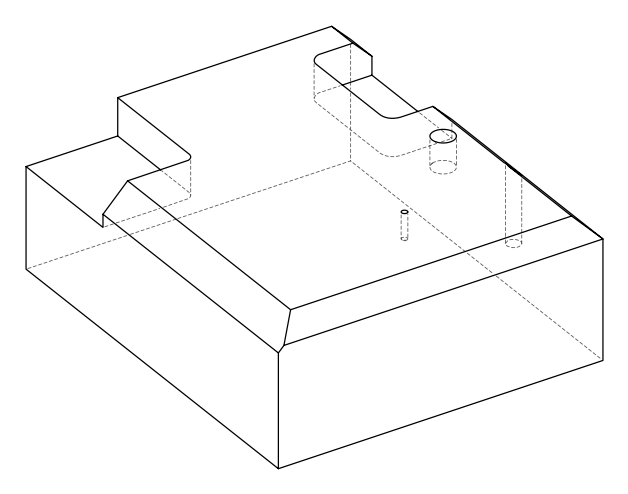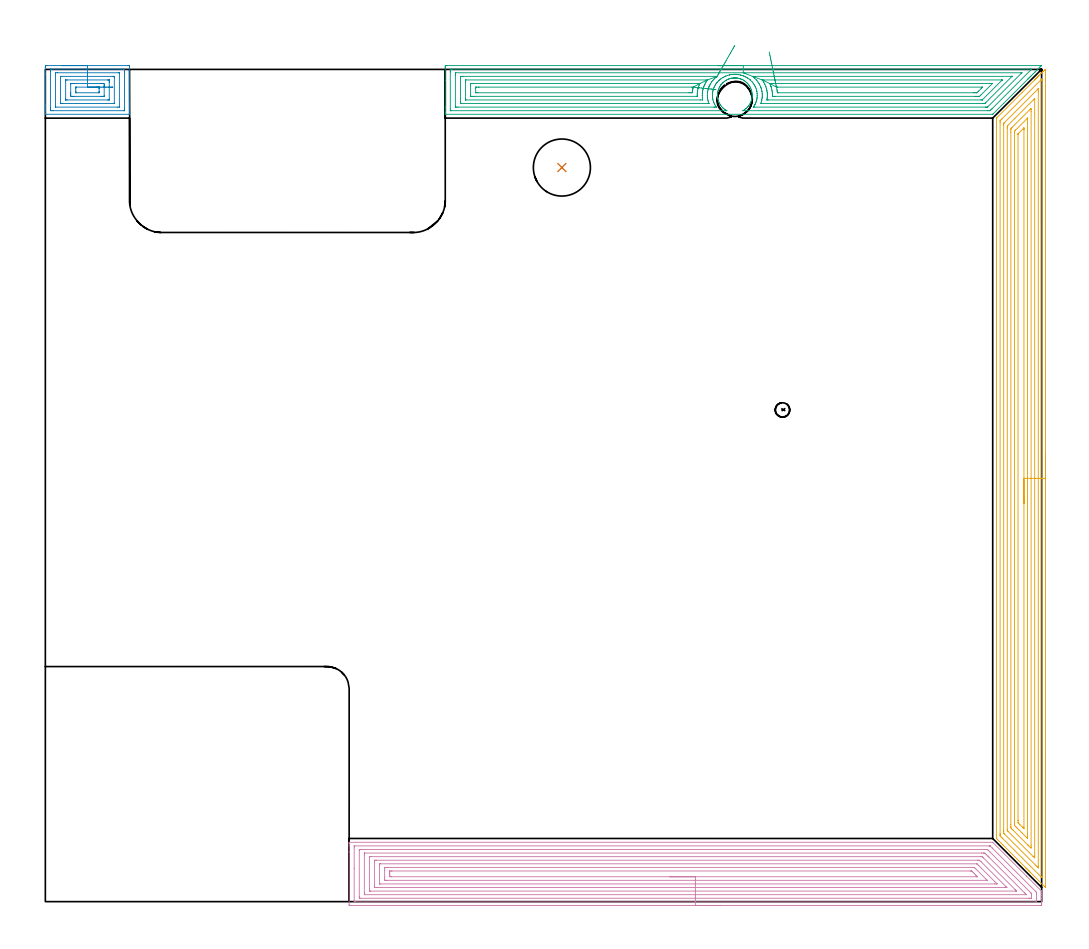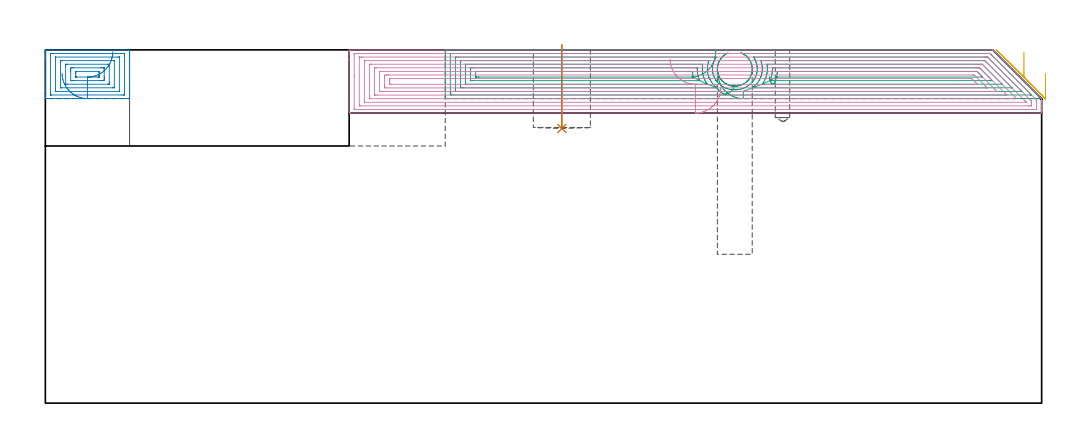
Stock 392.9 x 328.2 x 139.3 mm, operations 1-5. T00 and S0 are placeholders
(PLAN: 10 operations, 5 tool changes, 101.9 min)
(1 INDEXABLE_INSERT_DRILL_BLIND_HOLE_FROM_SOLID | STEP1POCKET | NXT0302_016 | 0.13 min | 12207 mm3)
(2 AREA_MILL | FG_CHAMFER_SURFACE | UGT0205_001 | 2.21 min | 7557 mm3)
(3 AREA_MILL_1 | FG_CHAMFER_SURFACE_1 | UGT0205_001 | 12.96 min | 44702 mm3)
(4 AREA_MILL_2 | FG_CHAMFER_SURFACE_2 | UGT0205_001 | 19.56 min | 87164 mm3)
(5 AREA_MILL_3 | FG_CHAMFER_SURFACE_3 | UGT0205_001 | 17.39 min | 55443 mm3)
(6 MILL_CORNER_NOTCH_RECTANGULAR | CORNER_NOTCH_RECTANGULAR | NXT0201_012 | Follow Part, ap 4, ae 75% | 23.71 min | 417728 mm3)
(7 MILL_SLOT | SLOT_PARTIAL_RECTANGULAR | NXT0201_012 | Follow Part, ap 4, ae 75% | 24.97 min | 297931 mm3)
(8 MILL_BLIND_HOLE_FROM_SOLID_MATERIAL | STEP1POCKET_1 | NXT0201_011 | Spiral | 0.79 min | 10769 mm3)
(9 SPOT_DRILL | STEP1POCKET_2 | NXT0321_9005460120000 | 0.03 min | 22 mm3)
(10 DRILL_BLIND_HOLE_INTO_CENTER | STEP1POCKET_2 | UGT0301_180 | 0.12 min | 675 mm3)
(TOOL NXT0302_016 | Index. Insert Drill 22.5mm [880-D2250L25-03] | D22.5 PA176 FL68 Z2)
(TOOL UGT0205_001 | Chamfer Mill 20 x 3 x 45 deg. | D20 FL50 Z2)
(TOOL NXT0201_012 | ENDMILL 16mm [2P460-1600-NA 1630] | D16 FL38 Z6)
(TOOL NXT0201_011 | ENDMILL 12mm [2P460-1200-NA 1630] | D12 FL38 Z6)
(TOOL NXT0321_9005460120000 | NC Spot Drill, 142deg, 12mm, Carbide, Uncoated | D12 PA142 FL30 Z2)
(TOOL UGT0301_180 | Twist Drill 5.7 mm | D5.7 PA118 FL55 Z2)
(OP 1 INDEXABLE_INSERT_DRILL_BLIND_HOLE_FROM_SOLID)
G17 G21 G94 G90
T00 M6
G54
G17 G0 G90 X203.7 Y289.5 S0 M3
G43 Z149.3 H1
G94 G81 G98 Z108.3 F250. R141.3
G80
M5
M2
(OP 2 AREA_MILL)
G17 G21 G94 G90
T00 M6
G54
G17 G0 G90 X6.6 Y329.7 S1061 M3
G43 Z149.3 H0
Z130.1
G94 G1 X6.638 Z129.228 F250.
X6.752 Z128.363
X6.941 Z127.512
X7.203 Z126.68
X7.537 Z125.874
X7.94 Z125.1
X8.408 Z124.364
X8.94 Z123.672
X9.529 Z123.029
X10.172 Z122.439
X10.864 Z121.908
X11.6 Z121.44
X12.374 Z121.037
X13.18 Z120.703
X14.012 Z120.441
X14.864 Z120.252
X15.728 Z120.138
X16.6 Z120.1
X32.625 Y329.699 Z120.101
X33.017 Y329.696 Z120.102
X33.19 Y329.692 Z120.105
X33.195 Y329.31 Z120.487
X33.2 Y328.743 Z121.054
Y314.965 Z134.829
Y314.399 Z135.395
Y313.778 Z136.02
Y313.522 Z136.275
Y312.901 Z136.896
Y312.645 Z137.151
Y312.133 Z137.666
Y310.728 Z139.071
X33.198 Y310.612 Z139.181
X33.19 Y310.503 Z139.289
X33.07 Y310.5 Z139.3
X0.13
X0.01 Y310.503 Z139.289
X0.002 Y310.612 Z139.181
X0. Y310.728 Z139.071
Y312.133 Z137.666
Y312.645 Z137.151
Y312.901 Z136.896
Y313.522 Z136.275
Y313.778 Z136.02
Y314.399 Z135.395
Y326.368 Z123.429
Y328.999 Z120.798
X0.004 Y329.31 Z120.487
X0.01 Y329.692 Z120.105
X0.183 Y329.696 Z120.102
X0.575 Y329.7 Z120.1
X16.6
Y328.286 Z121.514
X30.103
X30.844 Y328.284 Z121.516
X30.996 Y328.283 Z121.517
X31.168 Y328.279 Z121.521
X31.19 Y328.223 Z121.577
X31.196 Y328.086 Z121.714
X31.199 Y327.555 Z122.245
X31.2 Y327.205 Z122.595
X31.199 Y312.645 Z137.155
X31.198 Y312.297 Z137.503
X31.19 Y311.945 Z137.855
X31.183 Y311.92 Z137.88
X31.168 Y311.919 Z137.881
X31.122 Y311.916 Z137.884
X31.03 Y311.915 Z137.885
X30.844 Y311.914 Z137.886
X3.097
X2.356 Y311.916 Z137.884
X2.204 Y311.917 Z137.883
X2.032 Y311.921 Z137.879
X2.01 Y311.977 Z137.823
X2.004 Y312.114 Z137.686
X2.001 Y312.645 Z137.155
X2. Y312.995 Z136.805
X2.001 Y327.555 Z122.245
X2.002 Y327.904 Z121.897
X2.01 Y328.255 Z121.545
X2.017 Y328.28 Z121.52
X2.032 Y328.282 Z121.518
X2.078 Y328.284 Z121.516
X2.17 Y328.285 Z121.515
X2.356 Y328.286 Z121.514
X16.6
Y326.872 Z122.928
X29.064 Y326.871 Z122.929
X29.129 Y326.87 Z122.93
X29.18 Y326.867 Z122.933
X29.189 Y326.866 Z122.934
X29.193 Y326.85 Z122.95
X29.196 Y326.812 Z122.988
X29.199 Y326.678 Z123.122
X29.2 Y326.544 Z123.256
X29.199 Y313.389 Z136.411
X29.194 Y313.344 Z136.456
X29.19 Y313.334 Z136.466
X29.185 Y313.332 Z136.468
X29.162 Y313.33 Z136.47
X29.064 Y313.329 Z136.471
X28.37
X4.136
X4.071 Y313.33 Z136.47
X4.02 Y313.333 Z136.467
X4.011 Y313.335 Z136.465
X4.007 Y313.35 Z136.45
X4.004 Y313.388 Z136.412
X4.001 Y313.522 Z136.278
X4. Y313.656 Z136.144
X4.001 Y326.811 Z122.989
X4.006 Y326.856 Z122.944
X4.01 Y326.866 Z122.934
X4.015 Y326.868 Z122.932
X4.038 Y326.87 Z122.93
X4.136 Y326.871 Z122.929
X4.83 Y326.872 Z122.928
X16.6
Y325.457 Z124.343
X26.393
X26.743 Y325.456 Z124.344
X27.094 Y325.452 Z124.348
X27.17 Y325.451 Z124.349
X27.19 Y325.444 Z124.356
X27.193 Y325.408 Z124.392
X27.196 Y325.328 Z124.472
X27.2 Y325.006 Z124.794
Y324.924 Z124.876
X27.199 Y314.879 Z134.921
X27.197 Y314.779 Z135.021
X27.193 Y314.755 Z135.045
X27.19 Y314.75 Z135.05
X27.179 Y314.747 Z135.053
X27.115 Y314.745 Z135.055
X26.934 Y314.743 Z135.057
X6.807
X6.457 Y314.744 Z135.056
X6.106 Y314.748 Z135.052
X6.03 Y314.75 Z135.05
X6.01 Y314.756 Z135.044
X6.007 Y314.792 Z135.008
X6.004 Y314.872 Z134.928
X6. Y315.194 Z134.606
X6.001 Y325.322 Z124.478
X6.003 Y325.421 Z124.379
X6.006 Y325.445 Z124.355
X6.01 Y325.45 Z124.35
X6.021 Y325.453 Z124.347
X6.085 Y325.456 Z124.344
X6.266 Y325.457 Z124.343
X16.6
Y324.043 Z125.757
X24.612
X25.056 Y324.041 Z125.759
X25.165 Y324.038 Z125.762
X25.185 Y324.037 Z125.763
X25.19 Y324.023 Z125.777
X25.195 Y323.984 Z125.816
X25.198 Y323.899 Z125.901
X25.2 Y323.468 Z126.332
Y323.17 Z126.63
X25.199 Y316.452 Z133.348
X25.194 Y316.259 Z133.541
X25.19 Y316.189 Z133.611
X25.185 Y316.163 Z133.637
X25.165 Y316.162 Z133.638
X25.056 Y316.16 Z133.64
X24.612 Y316.157 Z133.643
X8.587
X8.144 Y316.16 Z133.64
X8.035 Y316.162 Z133.638
X8.015 Y316.164 Z133.636
X8.01 Y316.177 Z133.623
X8.005 Y316.216 Z133.584
X8.002 Y316.301 Z133.499
X8. Y316.732 Z133.068
X8.001 Y323.748 Z126.052
X8.006 Y323.942 Z125.858
X8.01 Y324.011 Z125.789
X8.015 Y324.037 Z125.763
X8.035 Y324.038 Z125.762
X8.144 Y324.04 Z125.76
X8.587 Y324.043 Z125.757
X16.6
Y322.629 Z127.171
X21.6
X21.942
X22.492 Y322.628 Z127.172
X22.832 Y322.626 Z127.174
X23.164 Y322.622 Z127.178
X23.19 Y322.293 Z127.507
X23.197 Y321.933 Z127.867
X23.199 Y321.416 Z128.384
X23.2 Y321.053 Z128.747
X23.199 Y317.726 Z132.074
X23.196 Y317.636 Z132.164
X23.191 Y317.591 Z132.209
X23.187 Y317.578 Z132.222
X23.168 Y317.576 Z132.224
X22.832 Y317.573 Z132.227
X22.283 Y317.571 Z132.229
X21.942
X11.258
X10.708 Y317.572 Z132.228
X10.368 Y317.575 Z132.225
X10.036 Y317.578 Z132.222
X10.01 Y317.907 Z131.893
X10.003 Y318.267 Z131.533
X10.001 Y318.784 Z131.016
X10. Y319.147 Z130.653
X10.001 Y322.474 Z127.326
X10.004 Y322.565 Z127.235
X10.009 Y322.609 Z127.191
X10.013 Y322.622 Z127.178
X10.032 Y322.624 Z127.176
X10.368 Y322.627 Z127.173
X10.917 Y322.629 Z127.171
X11.258
X16.6
Y321.215 Z128.585
X20.365
X21.051 Y321.214 Z128.586
X21.149 Y321.213 Z128.587
X21.177 Y321.211 Z128.589
X21.185 Y321.209 Z128.591
X21.19 Y321.172 Z128.628
X21.196 Y320.978 Z128.822
X21.199 Y320.685 Z129.115
X21.2 Y320.539 Z129.261
Y319.515 Z130.285
X21.199 Y319.369 Z130.431
X21.193 Y319.076 Z130.724
X21.19 Y318.997 Z130.803
X21.177 Y318.992 Z130.808
X21.137 Y318.989 Z130.811
X21.051 Y318.986 Z130.814
X12.149
X12.051 Y318.987 Z130.813
X12.023 Y318.989 Z130.811
X12.015 Y318.991 Z130.809
X12.01 Y319.028 Z130.772
X12.004 Y319.222 Z130.578
X12. Y319.515 Z130.285
Y319.662 Z130.138
Y320.685 Z129.115
X12.001 Y320.831 Z128.969
X12.007 Y321.124 Z128.676
X12.01 Y321.204 Z128.596
X12.023 Y321.208 Z128.592
X12.063 Y321.212 Z128.588
X12.149 Y321.214 Z128.586
X16.6 Y321.215 Z128.585
X17.472 Z128.623
X18.336 Z128.737
X19.188 Z128.926
X20.02 Z129.188
X20.826 Z129.522
X21.6 Z129.925
X22.336 Z130.394
X23.028 Z130.925
X23.671 Z131.514
X24.26 Z132.157
X24.792 Z132.849
X25.26 Z133.585
X25.663 Z134.359
X25.997 Z135.165
X26.259 Z135.997
X26.448 Z136.849
X26.562 Z137.714
X26.6 Z138.585
G0 Z149.3
M5
M2
(OP 3 AREA_MILL_1)
G17 G21 G94 G90
T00 M6
G54
G17 G0 G90 X265.25 Y329.7 S1061 M3
G43 Z149.3 H0
Z130.1
G94 G1 X265.288 Z129.228 F250.
X265.402 Z128.363
X265.591 Z127.512
X265.853 Z126.68
X266.187 Z125.874
X266.59 Z125.1
X267.058 Z124.364
X267.59 Z123.672
X268.179 Z123.029
X268.822 Z122.44
X269.514 Z121.908
X270.25 Z121.44
X271.024 Z121.037
X271.83 Z120.703
X272.662 Z120.441
X273.514 Z120.252
X274.378 Z120.138
X275.25 Z120.1
X392.786 Y329.699 Z120.099
X392.788 Y329.696 Z120.102
X392.786 Y329.687 Z120.111
X392.191 Y329.091 Z120.709
X391.973 Y328.871 Z120.925
X391.355 Y328.254 Z121.545
X391.299 Y328.198 Z121.601
X391.096 Y327.994 Z121.802
X390.521 Y327.421 Z122.379
X390.406 Y327.305 Z122.493
X390.219 Y327.117 Z122.679
X389.688 Y326.587 Z123.212
X389.342 Y326.24 Z123.556
X388.854 Y325.754 Z124.046
X388.621 Y325.52 Z124.278
X388.465 Y325.363 Z124.432
X388.312 Y325.211 Z124.586
X388.174 Y325.073 Z124.725
X388.026 Y324.924 Z124.871
X387.881 Y324.78 Z125.017
X387.728 Y324.627 Z125.171
X387.588 Y324.486 Z125.31
X387.45 Y324.349 Z125.448
X387.282 Y324.18 Z125.617
X384.604 Y321.503 Z128.296
X377.938 Y314.837 Z134.961
X373.705 Y310.605 Z139.192
X373.595 Y310.503 Z139.289
X373.445 Y310.5 Z139.3
X157.862
X157.71 Y310.502 Z139.288
X157.702 Y310.64 Z139.152
X157.7 Y310.784 Z139.015
Y311.13 Z138.669
Y311.768 Z138.027
Y312.964 Z136.833
Y313.522 Z136.272
Y323.768 Z126.029
Y329.031 Z120.767
X157.703 Y329.31 Z120.488
X157.71 Y329.692 Z120.105
X157.915 Y329.697 Z120.102
X158.309 Y329.7 Z120.1
X275.25
Y328.286 Z121.514
X388.45 Y328.285 Z121.515
X388.621 Y328.284 Z121.516
X388.777 Y328.279 Z121.521
X388.908 Y328.269 Z121.531
X388.85 Y328.207 Z121.593
X388.716 Y328.067 Z121.733
X388.621 Y327.97 Z121.83
X373.295 Y312.645 Z137.155
X372.923 Y312.281 Z137.519
X372.552 Y311.921 Z137.879
X372.399 Y311.918 Z137.882
X371.66 Y311.915 Z137.885
X371.51 Y311.914 Z137.886
X275.651 Y311.915
X275.25 Y311.918 Z137.882
X275.045 Y311.921 Z137.879
X275.25 Y312.034 Z137.766
X275.779 Y312.362 Z137.438
X276.142 Y312.627 Z137.173
X276.494 Y312.931 Z136.869
X276.83 Y313.253 Z136.547
X277.034 Y313.471 Z136.329
X277.302 Y313.802 Z135.998
X277.554 Y314.144 Z135.656
X277.747 Y314.443 Z135.357
X277.926 Y314.748 Z135.052
X278.067 Y315.035 Z134.765
X278.259 Y315.477 Z134.323
X278.419 Y315.926 Z133.874
X278.543 Y316.37 Z133.43
X278.638 Y316.818 Z132.982
X278.702 Y317.262 Z132.538
X278.735 Y317.709 Z132.091
X278.739 Y318.155 Z131.645
X278.714 Y318.6 Z131.2
X278.661 Y319.047 Z130.753
X278.577 Y319.491 Z130.309
X278.46 Y319.939 Z129.861
X278.32 Y320.382 Z129.418
X278.132 Y320.822 Z128.978
X277.914 Y321.274 Z128.526
X277.635 Y321.726 Z128.074
X277.414 Y322.04 Z127.76
X277.327 Y322.164 Z127.635
X277.302 Y322.195 Z127.604
X277.223 Y322.293 Z127.504
X277.034 Y322.528 Z127.27
X276.842 Y322.731 Z127.068
X276.78 Y322.797 Z127.002
X276.513 Y323.056 Z126.744
X276.341 Y323.202 Z126.598
X276.143 Y323.371 Z126.428
X275.724 Y323.67 Z126.128
X275.295 Y323.946 Z125.852
X275.25 Y323.972 Z125.826
X274.808 Y324.19 Z125.608
X274.689 Y324.241 Z125.556
X274.357 Y324.383 Z125.413
X274.215 Y324.432 Z125.364
X273.914 Y324.535 Z125.259
X273.466 Y324.658 Z125.138
X273.021 Y324.747 Z125.05
X272.956 Y324.757 Z125.041
X272.574 Y324.809 Z124.983
X272.425 Y324.825 Z124.968
X272.275 Y324.836 Z124.959
X272.196 Z124.958
X272.047 Y324.839
X271.99 Z124.955
X271.829 Z124.954
X271.682 Y324.842 Z124.957
X271.678 Y324.841
X271.587 Y324.836 Z124.955
X271.546 Z124.958
X271.542 Y324.835
X271.167 Y324.801 Z124.993
X270.79 Y324.747 Z125.044
X270.787 Y324.746
X270.566 Y324.706 Z125.093
X270.56 Y324.705 Z125.094
X270.342 Y324.658 Z125.135
X270.135 Y324.604 Z125.192
X269.898 Y324.54 Z125.254
X269.593 Y324.435 Z125.362
X269.449 Y324.384 Z125.412
X269.006 Y324.199 Z125.601
X268.555 Y323.968 Z125.829
X268.512 Y323.946 Z125.851
X268.114 Y323.699 Z126.098
X267.69 Y323.39 Z126.407
X267.283 Y323.055 Z126.743
X267.222 Y322.999 Z126.799
X266.833 Y322.592 Z127.207
X266.468 Y322.165 Z127.635
X266.421 Y322.102 Z127.698
X266.33 Y321.982 Z127.818
X266.102 Y321.632 Z128.168
X265.892 Y321.274 Z128.526
X265.673 Y320.832 Z128.968
X265.482 Y320.382 Z129.418
X265.438 Y320.266 Z129.534
X265.321 Y319.88 Z129.92
X265.222 Y319.491 Z130.309
X265.139 Y319.047 Z130.753
X265.086 Y318.6 Z131.2
X265.061 Y318.155 Z131.645
X265.065 Y317.709 Z132.091
X265.098 Y317.262 Z132.538
X265.162 Y316.818 Z132.982
X265.257 Y316.37 Z133.43
X265.377 Y315.926 Z133.874
X265.438 Y315.735 Z134.065
X265.737 Y315.035 Z134.765
X265.975 Y314.584 Z135.216
X266.243 Y314.144 Z135.656
X266.33 Y314.017 Z135.783
X266.639 Y313.628 Z136.172
X266.967 Y313.253 Z136.547
X267.092 Y313.125 Z136.675
X267.222 Y313.001 Z136.799
X267.611 Y312.672 Z137.128
X268.015 Y312.362 Z137.438
X268.114 Y312.295 Z137.505
X268.555 Y312.034 Z137.766
X268.762 Y311.918 Z137.882
X268.752 Y311.917 Z137.883
X268.354 Y311.914 Z137.886
X268.258
X160.094 Y311.915 Z137.885
X159.943 Y311.916 Z137.884
X159.745 Y311.921 Z137.879
X159.709 Y311.926 Z137.874
X159.705 Y311.953 Z137.847
X159.702 Y311.982 Z137.818
X159.7 Y312.155 Z137.645
Y327.065 Z122.735
X159.703 Y327.555 Z122.245
X159.709 Y327.934 Z121.866
X159.732 Y328.279 Z121.521
X160.094 Y328.284 Z121.516
X160.244 Y328.285 Z121.515
X275.25 Y328.286 Z121.514
Y326.872 Z122.928
X384.853 Y326.871 Z122.929
X384.919
X385.05 Y326.867 Z122.933
X385.053 Y326.865 Z122.935
X385.054 Y326.859 Z122.941
X385.05 Y326.85 Z122.95
X371.66 Y313.459 Z136.341
X371.563 Y313.37 Z136.43
X371.524 Y313.335 Z136.465
X371.485 Y313.334 Z136.466
X371.312 Y313.331 Z136.469
X370.964 Y313.329 Z136.471
X370.767 Y313.328 Z136.472
X279.517 Y313.329 Z136.471
X279.385 Y313.33 Z136.47
X279.281 Y313.333 Z136.467
X279.226 Y313.335 Z136.465
X279.487 Y313.745 Z136.055
X279.713 Y314.109 Z135.691
X279.816 Y314.298 Z135.502
X279.864 Y314.399 Z135.401
X280.092 Y314.904 Z134.896
X280.239 Y315.276 Z134.524
X280.334 Y315.543 Z134.257
X280.513 Y316.153 Z133.647
X280.533 Y316.225 Z133.575
X280.606 Y316.564 Z133.236
X280.668 Y316.97 Z132.83
X280.674 Y317.03 Z132.77
X280.729 Y317.787 Z132.013
Y317.907 Z131.893
X280.705 Y318.687 Z131.113
X280.694 Y318.784 Z131.016
X280.606 Y319.428 Z130.372
X280.561 Y319.662 Z130.138
X280.549 Y319.718 Z130.082
X280.31 Y320.539 Z129.261
X280.143 Y320.994 Z128.806
X279.951 Y321.416 Z128.384
X279.875 Y321.574 Z128.226
X279.713 Y321.883 Z127.917
X279.456 Y322.293 Z127.507
X279.196 Y322.667 Z127.133
X278.821 Y323.168 Z126.632
X278.813 Y323.178 Z126.622
X277.946 Y324.047 Z125.753
X277.928 Y324.064 Z125.736
X277.794 Y324.179 Z125.621
X277.035 Y324.73 Z125.07
X276.733 Y324.924 Z124.876
X276.362 Y325.14 Z124.66
X276.143 Y325.249 Z124.551
X275.52 Y325.536 Z124.264
X275.25 Y325.643 Z124.157
X274.796 Y325.801 Z123.999
X274.357 Y325.927 Z123.873
X274.181 Y325.974 Z123.826
X273.465 Y326.12 Z123.68
X273.083 Y326.176 Z123.624
X272.572 Y326.232 Z123.568
X272.118 Y326.247 Z123.553
X271.679 Y326.249 Z123.551
X271.243 Y326.23 Z123.57
X270.787 Y326.185 Z123.615
X270.444 Y326.138 Z123.662
X269.894 Y326.034 Z123.766
X269.699 Y325.993 Z123.807
X269.001 Y325.807 Z123.993
X268.997 Y325.805 Z123.995
X268.985 Y325.801 Z123.999
X268.351 Y325.563 Z124.237
X268.25 Y325.523 Z124.277
X268.109 Y325.461 Z124.339
X267.739 Y325.288 Z124.512
X267.216 Y325.018 Z124.782
X267.155 Y324.984 Z124.816
X267.059 Y324.924 Z124.876
X266.62 Y324.632 Z125.168
X266.323 Y324.416 Z125.384
X265.863 Y324.047 Z125.753
X265.633 Y323.848 Z125.952
X265.431 Y323.641 Z126.159
X265.001 Y323.17 Z126.63
X264.79 Y322.922 Z126.878
X264.538 Y322.6 Z127.2
X264.414 Y322.415 Z127.385
X264.338 Y322.293 Z127.507
X264.083 Y321.862 Z127.938
X263.851 Y321.416 Z128.384
X263.784 Y321.28 Z128.52
X263.645 Y320.971 Z128.829
X263.524 Y320.658 Z129.142
X263.485 Y320.539 Z129.261
X263.324 Y319.978 Z129.822
X263.247 Y319.662 Z130.138
X263.17 Y319.251 Z130.549
X263.111 Y318.784 Z131.016
X263.086 Y318.457 Z131.343
X263.073 Y317.907 Z131.893
X263.081 Y317.585 Z132.215
X263.131 Y317.03 Z132.77
X263.196 Y316.594 Z133.206
X263.29 Y316.153 Z133.647
X263.491 Y315.427 Z134.373
X263.55 Y315.276 Z134.524
X263.645 Y315.044 Z134.756
X263.849 Y314.592 Z135.208
X263.949 Y314.399 Z135.401
X264.309 Y313.747 Z136.053
X264.538 Y313.386 Z136.414
X264.561 Y313.335 Z136.465
X264.538 Y313.334 Z136.466
X263.841 Y313.329 Z136.471
X263.645
X162.772
X162.072 Y313.333 Z136.467
X161.879 Y313.336 Z136.464
X161.71 Y313.352 Z136.448
X161.705 Y313.522 Z136.278
X161.701 Y313.697 Z136.103
X161.7 Y325.977 Z123.823
X161.704 Y326.678 Z123.122
X161.707 Y326.847 Z122.953
X161.715 Y326.865 Z122.935
X161.733 Y326.867 Z122.933
X161.781 Y326.87 Z122.93
X161.879 Y326.871 Z122.929
X275.25 Y326.872 Z122.928
X278.868 Y325.45 Z124.35
X278.99 Y325.453 Z124.347
X279.172 Y325.456 Z124.344
X279.713 Y325.457 Z124.343
X280.063
X380.937
X381.083 Y325.456 Z124.344
X381.171 Y325.452 Z124.348
X381.188 Y325.45 Z124.35
X381.187 Y325.447 Z124.353
X381.167 Y325.42 Z124.38
X381.133 Y325.383 Z124.417
X370.898 Y315.147 Z134.653
X370.767 Y315.017 Z134.783
X370.553 Y314.811 Z134.989
X370.495 Y314.755 Z135.045
X370.41 Y314.749 Z135.051
X369.874 Y314.745 Z135.055
X369.524 Y314.743 Z135.057
X282.391
X282.211 Y314.745 Z135.055
X282.146 Y314.747 Z135.053
X282.138 Y314.748 Z135.052
X282.148 Y314.799 Z135.001
X282.326 Y315.34 Z134.46
X282.391 Y315.566 Z134.234
X282.511 Y316.036 Z133.764
X282.534 Y316.153 Z133.647
X282.643 Y316.783 Z133.017
X282.672 Y317.03 Z132.77
X282.715 Y317.59 Z132.21
X282.727 Y317.907 Z131.893
X282.713 Y318.469 Z131.331
X282.696 Y318.784 Z131.016
X282.609 Y319.448 Z130.352
X282.57 Y319.662 Z130.138
X282.391 Y320.422 Z129.378
X282.359 Y320.539 Z129.261
X282.346 Y320.583 Z129.217
X282.262 Y320.844 Z128.956
X282.177 Y321.076 Z128.724
X282.046 Y321.416 Z128.384
X281.778 Y322.019 Z127.781
X281.63 Y322.293 Z127.507
X281.499 Y322.53 Z127.27
X281.247 Y322.922 Z126.878
X281.075 Y323.17 Z126.63
X280.606 Y323.793 Z126.007
X280.382 Y324.047 Z125.753
X279.713 Y324.724 Z125.076
X279.505 Y324.924 Z124.876
X279.231 Y325.153 Z124.647
X278.868 Y325.45 Z124.35
X282.716 Y324.037 Z125.763
X282.732 Y324.038 Z125.762
X282.842 Y324.04 Z125.76
X283.284 Y324.043 Z125.757
X377.016
X377.232 Y324.039 Z125.761
X377.323 Y324.036 Z125.764
X377.307 Y324.015 Z125.785
X377.28 Y323.983 Z125.817
X377.183 Y323.882 Z125.918
X377.082 Y323.78 Z126.02
X369.565 Y316.265 Z133.535
X369.504 Y316.206 Z133.594
X369.467 Y316.176 Z133.624
X369.449 Y316.164 Z133.636
X369.425 Y316.162 Z133.638
X368.982 Y316.157 Z133.643
X285.07
X284.628 Y316.163 Z133.637
X284.58 Y316.164 Z133.636
X284.573 Y316.187 Z133.613
X284.577 Y316.236 Z133.564
X284.582 Y316.283 Z133.517
X284.625 Y316.59 Z133.21
X284.675 Y317.03 Z132.77
X284.703 Y317.39 Z132.41
X284.727 Y317.907 Z131.893
X284.721 Y318.25 Z131.55
X284.697 Y318.784 Z131.016
X284.653 Y319.194 Z130.606
X284.583 Y319.662 Z130.138
X284.537 Y319.917 Z129.883
X284.46 Y320.261 Z129.539
X284.384 Y320.539 Z129.261
X284.177 Y321.282 Z128.518
X284.128 Y321.416 Z128.384
X284.098 Y321.493 Z128.307
X283.747 Y322.293 Z127.507
X283.62 Y322.559 Z127.241
X283.298 Y323.156 Z126.644
X282.768 Y323.95 Z125.85
X282.725 Y324.017 Z125.783
X282.716 Y324.037 Z125.763
X285.719 Y322.622 Z127.178
X285.792 Y322.624 Z127.176
X285.962 Y322.626 Z127.174
X286.513 Y322.629 Z127.171
X286.855
X372.552
X373.104 Y322.628 Z127.172
X373.235 Y322.626 Z127.174
X373.445 Y322.622 Z127.178
X373.458 Y322.615 Z127.185
X373.454 Y322.607 Z127.193
X373.445 Y322.594 Z127.206
X368.869 Y318.018 Z131.782
X368.757 Y317.907 Z131.893
X368.421 Y317.581 Z132.219
X368.089 Y317.577 Z132.223
X367.537 Y317.572 Z132.228
X367.196 Y317.571 Z132.229
X366.646
X287.748
X287.195 Y317.573 Z132.227
X286.855 Y317.576 Z132.224
X286.751 Y317.578 Z132.222
X286.74 Y317.787 Z132.013
X286.736 Y317.907 Z131.893
X286.732 Y318.028 Z131.772
X286.699 Y318.784 Z131.016
X286.689 Y318.948 Z130.852
X286.592 Y319.662 Z130.138
X286.546 Y319.965 Z129.835
X286.414 Y320.539 Z129.261
X286.323 Y320.893 Z128.907
X286.174 Y321.416 Z128.384
X286.125 Y321.575 Z128.225
X285.962 Y322.019 Z127.781
X285.847 Y322.293 Z127.507
X285.766 Y322.485 Z127.315
X285.719 Y322.622 Z127.178
X288.308 Y321.208 Z128.592
X288.64 Y321.212 Z128.588
X288.846 Y321.214 Z128.586
X369.187
X369.496 Y321.21 Z128.59
X369.59 Y321.208 Z128.592
X369.542 Y321.15 Z128.65
X369.469 Y321.069 Z128.731
X369.403 Y321.001 Z128.799
X369.031 Y320.627 Z129.173
X368.065 Y319.662 Z130.138
X367.631 Y319.235 Z130.565
X367.481 Y319.09 Z130.71
X367.364 Y318.992 Z130.808
X367.196 Y318.989 Z130.811
X366.991 Y318.986 Z130.814
X366.304 Y318.985 Z130.815
X366.099
X288.984 Y318.986 Z130.814
X288.812 Y318.987 Z130.813
X288.728 Y318.99 Z130.81
X288.714 Y318.991 Z130.809
X288.677 Y319.208 Z130.592
X288.64 Y319.432 Z130.368
X288.611 Y319.662 Z130.138
X288.606 Y319.695 Z130.105
X288.527 Y320.15 Z129.65
X288.308 Y321.208 Z128.592
X288.178 Y321.844 Z128.01
X288.038 Y322.527 Z127.486
X287.89 Y323.253 Z127.024
X287.734 Y324.015 Z126.629
X287.572 Y324.808 Z126.304
X287.405 Y325.626 Z126.05
X287.235 Y326.462 Z125.87
X287.061 Y327.31 Z125.765
X286.887 Y328.165 Z125.736
X286.712 Y329.018 Z125.783
X286.539 Y329.864 Z125.905
X286.369 Y330.697 Z126.103
X286.203 Y331.509 Z126.374
X286.043 Y332.296 Z126.716
X285.889 Y333.05 Z127.127
X285.742 Y333.766 Z127.603
X285.605 Y334.439 Z128.141
X285.477 Y335.063 Z128.737
G0 X271.911 Y337.709 Z125.339
G1 X271.614 Y337.187 Z124.706
X271.29 Y336.619 Z124.128
X270.943 Y336.01 Z123.609
X270.575 Y335.364 Z123.153
X270.189 Y334.686 Z122.763
X269.787 Y333.98 Z122.443
X269.373 Y333.254 Z122.196
X268.95 Y332.511 Z122.021
X268.521 Y331.758 Z121.923
X268.089 Y331. Z121.899
X267.658 Y330.243 Z121.953
X267.231 Y329.494 Z122.081
X266.811 Y328.756 Z122.285
X266.402 Y328.037 Z122.561
X266.006 Y327.342 Z122.909
X265.626 Y326.676 Z123.325
X265.266 Y326.044 Z123.807
X264.928 Y325.45 Z124.35
X264.923 Y325.442 Z124.358
X264.914 Y325.432 Z124.368
X264.538 Y325.132 Z124.668
X264.423 Y325.037 Z124.763
X264.293 Y324.924 Z124.876
X263.956 Y324.619 Z125.181
X263.645 Y324.3 Z125.5
X263.523 Y324.167 Z125.633
X263.417 Y324.047 Z125.753
X263.112 Y323.693 Z126.107
X262.752 Y323.244 Z126.556
X262.722 Y323.2 Z126.6
X262.702 Y323.17 Z126.63
X262.385 Y322.654 Z127.146
X262.177 Y322.293 Z127.507
X262.068 Y322.089 Z127.711
X261.86 Y321.68 Z128.12
X261.779 Y321.495 Z128.305
X261.746 Y321.416 Z128.384
X261.669 Y321.229 Z128.571
X261.521 Y320.804 Z128.996
X261.444 Y320.539 Z129.261
X261.341 Y320.171 Z129.629
X261.229 Y319.662 Z130.138
X261.116 Y318.93 Z130.87
X261.101 Y318.784 Z131.016
X261.093 Y318.661 Z131.139
X261.07 Y317.907 Z131.893
Y317.806 Z131.994
X261.126 Y317.03 Z132.77
X261.143 Y316.858 Z132.942
X261.268 Y316.153 Z133.647
X261.354 Y315.773 Z134.027
X261.499 Y315.276 Z134.524
X261.584 Y315.005 Z134.795
X261.637 Y314.856 Z134.944
X261.658 Y314.797 Z135.003
X261.668 Y314.761 Z135.039
X261.669 Y314.75 Z135.05
X261.656 Y314.748 Z135.052
X261.56 Y314.745 Z135.055
X261.317 Y314.743 Z135.057
X163.832
X163.761 Y314.744 Z135.056
X163.729 Y314.747 Z135.053
X163.715 Y314.749 Z135.051
X163.71 Y314.761 Z135.039
X163.706 Y314.856 Z134.944
X163.7 Y315.241 Z134.559
Y315.276 Z134.524
Y324.924 Z124.876
X163.707 Y325.345 Z124.455
X163.71 Y325.444 Z124.356
X163.834 Y325.45 Z124.35
X164.018 Y325.454 Z124.346
X164.557 Y325.457 Z124.343
X164.907
X264.538
X264.89 Y325.456 Z124.344
X264.919 Y325.453 Z124.347
X264.928 Y325.45 Z124.35
X261.052 Y324.01 Z125.79
X261.035 Y323.981 Z125.819
X261.001 Y323.93 Z125.87
X260.967 Y323.882 Z125.918
X260.69 Y323.443 Z126.357
X260.523 Y323.17 Z126.63
X260.361 Y322.889 Z126.911
X260.074 Y322.356 Z127.444
X260.053 Y322.314 Z127.486
X260.044 Y322.293 Z127.507
X259.788 Y321.698 Z128.102
X259.68 Y321.416 Z128.384
X259.551 Y321.053 Z128.747
X259.404 Y320.539 Z129.261
X259.359 Y320.365 Z129.435
X259.21 Y319.662 Z130.138
X259.206 Y319.638 Z130.162
X259.182 Y319.481 Z130.319
X259.105 Y318.86 Z130.94
X259.1 Y318.784 Z131.016
X259.07 Y318.017 Z131.783
X259.073 Y317.907 Z131.893
X259.112 Y317.098 Z132.702
X259.203 Y316.326 Z133.474
X259.182 Y316.162 Z133.638
X259.175 Y316.16 Z133.64
X258.289 Y316.157 Z133.643
X165.898 Y316.158 Z133.642
X165.788 Y316.159 Z133.641
X165.734 Y316.161 Z133.639
X165.714 Y316.163 Z133.637
X165.71 Y316.179 Z133.621
X165.706 Y316.293 Z133.507
X165.701 Y316.784 Z133.016
X165.7 Y323.17 Z126.63
X165.703 Y323.799 Z126.001
X165.71 Y324.011 Z125.789
X165.713 Y324.037 Z125.763
X165.733 Y324.039 Z125.761
X165.787 Y324.041 Z125.759
X165.898 Y324.042 Z125.758
X260.967
X260.972
X261.052 Y324.01 Z125.79
X258.081 Y322.622 Z127.178
X258.046 Y322.531 Z127.269
X257.794 Y321.902 Z127.898
X257.618 Y321.416 Z128.384
X257.564 Y321.251 Z128.549
X257.396 Y320.671 Z129.129
X257.371 Y320.564 Z129.236
X257.366 Y320.539 Z129.261
X257.229 Y319.826 Z129.974
X257.204 Y319.662 Z130.138
X257.126 Y319.05 Z130.75
X257.104 Y318.784 Z131.016
X257.087 Y318.48 Z131.32
X257.073 Y317.907 Z131.893
X257.075 Y317.625 Z132.175
X257.073 Y317.59 Z132.21
X257.07 Y317.578 Z132.222
X257.05 Y317.576 Z132.224
X256.96 Y317.573 Z132.227
X256.845 Y317.572 Z132.228
X169.021 Y317.571 Z132.229
X168.469 Y317.572 Z132.228
X168.128 Y317.574 Z132.226
X167.787 Y317.578 Z132.222
X167.71 Y317.586 Z132.214
X167.706 Y317.655 Z132.145
X167.702 Y317.767 Z132.033
X167.701 Y317.907 Z131.893
X167.7 Y318.328 Z131.472
Y321.836 Z127.964
X167.702 Y322.293 Z127.507
X167.706 Y322.503 Z127.297
X167.71 Y322.607 Z127.193
X167.715 Y322.623 Z127.177
X167.738 Y322.625 Z127.175
X167.788 Y322.627 Z127.173
X168.128 Y322.629 Z127.171
X168.679
X257.396
X257.949 Y322.627 Z127.173
X258.081 Y322.622 Z127.178
X255.497 Y321.206 Z128.594
X255.495 Y321.188 Z128.612
X255.485 Y321.14 Z128.66
X255.393 Y320.753 Z129.047
X255.349 Y320.539 Z129.261
X255.25 Y320.016 Z129.784
X255.195 Y319.662 Z130.138
X255.105 Y319.042 Z130.758
X255.096 Y318.992 Z130.808
X255.062 Y318.991 Z130.809
X254.718 Y318.987 Z130.813
X254.513 Y318.986 Z130.814
X253.826 Y318.985 Z130.815
X170.602
X169.914 Y318.987 Z130.813
X169.706 Y318.988 Z130.812
X169.704 Y318.99 Z130.81
X169.701 Y318.993 Z130.807
X169.7 Y320.748 Z129.052
X169.702 Y320.958 Z128.842
X169.706 Y321.098 Z128.702
X169.71 Y321.204 Z128.596
X169.743 Y321.208 Z128.592
X169.914 Y321.211 Z128.589
X170.119 Y321.214 Z128.586
X170.806 Y321.215 Z128.585
X171.011
X254.923 Y321.214 Z128.586
X255.398 Y321.211 Z128.589
X255.48 Y321.208 Z128.592
X255.497 Y321.206 Z128.594
X256.355 Y321.115 Z128.723
X257.198 Y321.026 Z128.927
X258.021 Y320.939 Z129.204
X258.816 Y320.854 Z129.552
X259.578 Y320.773 Z129.969
X260.302 Y320.697 Z130.451
X260.98 Y320.625 Z130.994
X261.609 Y320.558 Z131.595
X262.184 Y320.497 Z132.248
X262.7 Y320.442 Z132.95
X263.153 Y320.394 Z133.694
X263.539 Y320.353 Z134.475
X263.857 Y320.319 Z135.286
X264.103 Y320.293 Z136.123
X264.276 Y320.275 Z136.978
X264.373 Y320.265 Z137.845
X264.396 Y320.262 Z138.717
X264.343 Y320.268 Z139.588
G0 Z149.3
M5
M2
(OP 4 AREA_MILL_2)
G17 G21 G94 G90
T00 M6
G54
G17 G0 G90 X266.35 Y-1.5 S1061 M3
G43 Z149.3 H0
Z124.4
G94 G1 X266.312 Z123.528 F250.
X266.198 Z122.664
X266.009 Z121.812
X265.747 Z120.98
X265.413 Z120.174
X265.01 Z119.4
X264.542 Z118.664
X264.01 Z117.972
X263.421 Z117.329
X262.778 Z116.74
X262.086 Z116.209
X261.35 Z115.74
X260.576 Z115.337
X259.77 Z115.003
X258.938 Z114.741
X258.086 Z114.552
X257.222 Z114.438
X256.35 Z114.4
X120.43
X120.039 Y-1.496 Z114.402
X119.81 Y-1.492 Z114.406
X119.8 Y-1.26 Z114.638
Y19.619 Z135.515
Y22.013 Z137.908
Y22.738 Z138.637
Y22.99 Z138.889
X119.808 Y23.377 Z139.268
X119.81 Y23.397 Z139.288
X119.983 Y23.4 Z139.3
X373.492
X373.595 Y23.395 Z139.29
X373.639 Y23.361 Z139.26
X386.905 Y10.096 Z125.994
X392.747 Y4.252 Z120.152
X392.89 Y4.1 Z119.994
X392.9 Y3.95 Z119.85
Y3.266 Z119.166
Y2.542 Z118.437
Y1.295 Z117.192
Y-0.113 Z115.783
Y-0.737 Z115.16
X392.897 Y-0.998 Z114.898
X392.891 Y-1.491 Z114.405
X392.771 Y-1.495 Z114.403
X392.27 Y-1.5 Z114.4
X256.35
Y-0.086 Z115.814
X122.19 Y-0.085 Z115.815
X121.81 Y-0.078 Z115.822
X121.806 Y0.044 Z115.944
X121.801 Y0.3 Z116.2
X121.8 Y13.097 Z128.997
X121.801 Y21.541 Z137.441
X121.808 Y21.956 Z137.856
X121.81 Y21.979 Z137.879
X121.815 Y21.981 Z137.881
X121.84 Y21.983 Z137.883
X121.894 Y21.985 Z137.885
X122.002 Y21.986 Z137.886
X372.164 Y21.985 Z137.885
X372.381
X372.489 Y21.982 Z137.882
X372.541 Y21.979 Z137.879
X372.565 Y21.974 Z137.874
X372.597 Y21.947 Z137.847
X373.422 Y21.128 Z137.028
X373.492 Y21.059 Z136.959
X390.482 Y4.067 Z119.967
X390.798 Y3.743 Z119.643
X390.874 Y3.664 Z119.564
X390.89 Y3.565 Z119.465
X390.893 Y3.427 Z119.327
X390.899 Y3.014 Z118.914
Y0.359 Z116.259
X390.892 Y-0.056 Z115.844
X390.89 Y-0.079 Z115.821
X390.885 Y-0.081 Z115.819
X390.86 Y-0.083 Z115.817
X390.806 Y-0.085 Z115.815
X390.698 Y-0.086 Z115.814
X256.35
Y1.328 Z117.228
X124.338 Y1.329 Z117.229
X124.007 Y1.331 Z117.231
X123.897 Y1.332 Z117.232
X123.817 Y1.335 Z117.235
X123.81 Y1.453 Z117.353
X123.804 Y1.657 Z117.557
X123.801 Y1.861 Z117.761
X123.8 Y20.243 Z136.143
X123.801 Y20.446 Z136.346
X123.806 Y20.516 Z136.416
X123.81 Y20.564 Z136.464
X123.842 Y20.565 Z136.465
X124.007 Y20.568 Z136.468
X124.57 Y20.571 Z136.471
X124.901
X370.477
X370.809
X371.376 Y20.567 Z136.467
X371.453 Y20.564 Z136.464
X371.539 Y20.55 Z136.45
X371.703 Y20.395 Z136.295
X371.857 Y20.243 Z136.143
X372.597 Y19.504 Z135.404
X388.693 Y3.407 Z119.307
X388.8 Y3.297 Z119.197
X388.851 Y3.242 Z119.142
X388.874 Y3.214 Z119.114
X388.89 Y3.156 Z119.056
X388.897 Y2.747 Z118.647
X388.899 Y2.542 Z118.442
Y1.454 Z117.354
X388.894 Y1.384 Z117.284
X388.89 Y1.336 Z117.236
X388.858 Y1.335 Z117.235
X388.693 Y1.332 Z117.232
X388.13 Y1.329 Z117.229
X387.799
X256.35 Y1.328 Z117.228
Y2.743 Z118.643
X125.925
X125.868 Y2.744 Z118.644
X125.829 Y2.747 Z118.647
X125.812 Y2.749 Z118.649
X125.81 Y2.768 Z118.668
X125.805 Y2.986 Z118.886
X125.8 Y3.422 Z119.322
Y18.468 Z134.368
X125.805 Y18.913 Z134.813
X125.81 Y19.132 Z135.032
X125.813 Y19.151 Z135.051
X125.839 Y19.153 Z135.053
X125.899 Y19.155 Z135.055
X125.999 Y19.157 Z135.057
X369.223
X369.915 Y19.156 Z135.056
X370.12 Y19.155 Z135.055
X370.458 Y19.15 Z135.05
X370.809 Y18.831 Z134.731
X371.174 Y18.473 Z134.373
X371.703 Y17.948 Z133.848
X372.063 Y17.588 Z133.488
X386.223 Y3.427 Z119.327
X386.431 Y3.217 Z119.117
X386.831 Y2.808 Z118.708
X386.88 Y2.748 Z118.648
X386.861 Y2.747 Z118.647
X386.801 Y2.745 Z118.645
X386.701 Y2.743 Z118.643
X256.35
Y4.157 Z120.057
X128.321
X128.007 Y4.161 Z120.061
X127.81 Y4.164 Z120.064
X127.805 Y4.217 Z120.117
X127.802 Y4.312 Z120.212
X127.8 Y4.983 Z120.883
Y17.588 Z133.488
X127.801 Y17.672 Z133.572
X127.805 Y17.713 Z133.613
X127.809 Y17.729 Z133.629
X127.852 Y17.736 Z133.636
X128.164 Y17.742 Z133.642
X128.321 Y17.743 Z133.643
X128.478
X368.864
X369.02 Y17.742 Z133.642
X369.177 Y17.738 Z133.638
X369.462 Y17.728 Z133.628
X369.609 Y17.588 Z133.488
X369.915 Y17.287 Z133.187
X382.434 Y4.768 Z120.668
X382.884 Y4.312 Z120.212
X383.021 Y4.169 Z120.069
X382.747 Y4.161 Z120.061
X382.59 Y4.158 Z120.058
X256.35 Y4.157 Z120.057
Y5.571 Z121.471
X130.782 Y5.572 Z121.472
X130.266 Y5.574 Z121.474
X129.881 Y5.578 Z121.478
X129.81 Y5.582 Z121.482
X129.804 Y5.655 Z121.555
X129.801 Y6.082 Z121.982
X129.8 Y6.544 Z122.444
Y15.394 Z131.294
X129.803 Y15.818 Z131.718
X129.808 Y16.272 Z132.172
X129.823 Y16.322 Z132.222
X129.88 Y16.324 Z132.224
X130.008 Y16.327 Z132.227
X130.266 Y16.328 Z132.228
X130.644 Y16.329 Z132.229
X367.611 Y16.328 Z132.228
X368.126 Y16.324 Z132.224
X368.298 Y16.322 Z132.222
X368.426 Y16.314 Z132.214
X369.02 Y15.732 Z131.632
X378.857 Y5.895 Z121.795
X379.058 Y5.688 Z121.588
X379.153 Y5.587 Z121.487
X379.161 Y5.576 Z121.476
X379.153 Y5.575 Z121.475
X379.127 Y5.573 Z121.473
X378.857 Y5.572 Z121.472
X378.479 Y5.571 Z121.471
X256.35
Y6.985 Z122.885
X132.036 Y6.986 Z122.886
X131.844 Y6.992 Z122.892
X131.809 Y6.997 Z122.897
X131.805 Y7.022 Z122.922
X131.802 Y7.051 Z122.951
X131.801 Y7.081 Z122.981
X131.8 Y7.219 Z123.119
Y14.3 Z130.2
X131.802 Y14.552 Z130.452
X131.805 Y14.72 Z130.62
X131.81 Y14.854 Z130.754
X131.818 Y14.908 Z130.808
X132.073 Y14.915 Z130.815
X367.251 Y14.914 Z130.814
X367.359 Y14.91 Z130.81
X367.382 Y14.908 Z130.808
X367.53 Y14.765 Z130.665
X367.721 Y14.579 Z130.479
X367.994 Y14.308 Z130.208
X368.126 Y14.177 Z130.077
X374.45 Y7.852 Z123.752
X375.28 Y7.018 Z122.918
X375.287 Y7.004 Z122.904
X375.28 Y6.992 Z122.892
X375.257 Y6.99 Z122.89
X374.386 Y6.985 Z122.885
X256.35
Y8.4 Z124.3
X134.737
X134.181 Y8.403 Z124.303
X133.843 Y8.407 Z124.307
X133.805 Y8.737 Z124.637
X133.801 Y8.779 Z124.679
X133.8 Y9.622 Z125.522
Y12.278 Z128.178
X133.802 Y13.163 Z129.063
X133.803 Y13.202 Z129.102
X133.843 Y13.493 Z129.393
X134.398 Y13.498 Z129.398
X134.737 Y13.5 Z129.4
X135.29
X365.444
X366. Y13.497 Z129.397
X366.338 Y13.493 Z129.393
X366.68 Y13.163 Z129.063
X367.232 Y12.62 Z128.52
X370.809 Y9.044 Z124.944
X371.113 Y8.737 Z124.637
X371.409 Y8.433 Z124.333
X371.434 Y8.405 Z124.305
X371.415 Y8.403 Z124.303
X371.355 Y8.401 Z124.301
X371.264 Y8.4 Z124.3
X371.15
X256.35
Y9.814 Z125.714
X136.526 Y9.815 Z125.715
X136.331
X135.824 Y9.821 Z125.721
X135.804 Y10.337 Z126.237
X135.802 Y10.508 Z126.408
X135.8 Y11.226 Z127.126
Y11.752 Z127.652
X135.801 Y11.931 Z127.831
X135.804 Y12.021 Z127.921
X135.808 Y12.065 Z127.965
X135.812 Y12.08 Z127.98
X135.83 Y12.081 Z127.981
X136.526 Y12.086 Z127.986
X136.719
X364.743
X365.093 Y12.084 Z127.984
X365.268 Y12.081 Z127.981
X365.307 Y12.079 Z127.979
X365.355 Y12.038 Z127.938
X365.444 Y11.957 Z127.857
X366.011 Y11.393 Z127.293
X366.338 Y11.066 Z126.966
X366.896 Y10.508 Z126.408
X367.232 Y10.171 Z126.071
X367.533 Y9.864 Z125.764
X367.563 Y9.829 Z125.729
X367.568 Y9.82 Z125.72
X367.555 Y9.819 Z125.719
X367.448 Y9.816 Z125.716
X367.232 Y9.814 Z125.714
X367.039
X256.35
X255.478 Z125.752
X254.614 Z125.866
X253.762 Z126.055
X252.93 Z126.317
X252.124 Z126.651
X251.35 Z127.054
X250.614 Z127.522
X249.922 Z128.053
X249.279 Z128.643
X248.69 Z129.286
X248.158 Z129.978
X247.69 Z130.714
X247.287 Z131.488
X246.953 Z132.294
X246.691 Z133.126
X246.502 Z133.977
X246.388 Z134.842
X246.35 Z135.714
G0 Z149.3
M5
M2
(OP 5 AREA_MILL_3)
G17 G21 G94 G90
T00 M6
G54
G17 G0 G90 X394.4 Y176.922 S1061 M3
G43 Z149.3 H0
Z130.
G94 G1 Y176.884 Z129.129 F250.
Y176.77 Z128.264
Y176.581 Z127.412
Y176.319 Z126.58
Y175.985 Z125.774
Y175.582 Z125.
Y175.113 Z124.264
Y174.582 Z123.572
Y173.993 Z122.929
Y173.35 Z122.34
Y172.658 Z121.809
Y171.922 Z121.34
Y171.148 Z120.937
Y170.342 Z120.603
Y169.51 Z120.341
Y168.658 Z120.152
Y167.793 Z120.038
Y166.922 Z120.
Y5.764
X394.393 Y5.619 Z120.006
X394.239 Y5.764 Z120.161
X394.041 Y5.958 Z120.358
X393.981 Y6.019 Z120.419
X388.431 Y11.568 Z125.967
X388.267 Y11.731 Z126.128
X388.107 Y11.892 Z126.291
X387.985 Y12.014 Z126.413
X387.827 Y12.171 Z126.568
X387.674 Y12.325 Z126.724
X387.538 Y12.461 Z126.86
X387.387 Y12.61 Z127.008
X387.241 Y12.758 Z127.156
X387.092 Y12.907 Z127.306
X386.948 Y13.05 Z127.448
X386.808 Y13.191 Z127.589
X386.645 Y13.354 Z127.752
X386.508 Y13.49 Z127.888
X377.718 Y22.282 Z136.682
X375.485 Y24.514 Z138.913
X375.141 Y24.86 Z139.256
X375.105 Y24.906 Z139.291
X375.1 Y24.96 Z139.3
Y308.883
X375.104 Y308.994 Z139.289
X375.189 Y309.09 Z139.209
X385.255 Y319.151 Z129.144
X390.025 Y323.92 Z124.371
X390.167 Y324.061 Z124.231
X390.32 Y324.214 Z124.078
X390.464 Y324.36 Z123.931
X390.614 Y324.508 Z123.784
X390.753 Y324.647 Z123.645
X390.904 Y324.799 Z123.492
X391.06 Y324.954 Z123.338
X391.185 Y325.079 Z123.213
X391.344 Y325.239 Z123.052
X391.507 Y325.401 Z122.891
X391.618 Y325.512 Z122.78
X391.783 Y325.678 Z122.612
X392.314 Y326.206 Z122.086
X392.549 Y326.442 Z121.849
X392.662 Y326.556 Z121.734
X392.979 Y326.871 Z121.421
X393.237 Y327.129 Z121.163
X393.442 Y327.335 Z120.956
X393.541 Y327.435 Z120.855
X393.969 Y327.861 Z120.43
X394.311 Y328.165 Z120.088
X394.384 Y328.228 Z120.015
X394.395 Y328.229 Z120.004
X394.399 Y328.228 Z120.
X394.4 Y166.922
X392.986 Z121.414
X392.985 Y9.901 Z121.415
X392.984 Y9.782 Z121.416
X392.979 Y9.525 Z121.421
X392.976 Y9.485 Z121.424
X392.94 Y9.516 Z121.46
X392.899 Y9.555 Z121.501
X392.668 Y9.782 Z121.732
X377.489 Y24.96 Z136.911
X377.277 Y25.174 Z137.123
X376.607 Y25.853 Z137.793
X376.521 Y25.955 Z137.879
X376.519 Y26.047 Z137.881
X376.516 Y26.241 Z137.884
X376.514 Y26.628 Z137.886
Y26.746
Y307.097
X376.516 Y307.87 Z137.884
X376.519 Y307.93 Z137.881
X376.521 Y307.956 Z137.879
X376.548 Y307.99 Z137.852
X376.913 Y308.361 Z137.487
X377.277 Y308.727 Z137.123
X392.618 Y324.061 Z121.782
X392.73 Y324.172 Z121.67
X392.865 Y324.302 Z121.535
X392.968 Y324.398 Z121.432
X392.979 Y324.4 Z121.421
X392.981 Y324.334 Z121.419
X392.984 Y324.181 Z121.416
X392.985 Y324.061 Z121.415
Y323.92
X392.986 Y166.922 Z121.414
X391.571 Z122.829
Y14.015
X391.567 Y13.354 Z122.833
X391.566 Y13.351 Z122.834
X391.552 Y13.354 Z122.848
X391.344 Y13.558 Z123.056
X390.653 Y14.246 Z123.747
X378.153 Y26.746 Z136.247
X377.935 Y26.971 Z136.465
X377.93 Y27.639 Z136.47
X377.929 Y27.87 Z136.471
Y306.205
X377.93 Y306.435 Z136.47
X377.935 Y306.766 Z136.465
X377.938 Y306.926 Z136.462
X378.098 Y307.097 Z136.302
X378.127 Y307.127 Z136.273
X391.419 Y320.413 Z122.981
X391.498 Y320.49 Z122.902
X391.529 Y320.515 Z122.871
X391.564 Y320.54 Z122.836
X391.566 Y320.49 Z122.834
X391.57 Y320.352 Z122.83
X391.571 Y320.259 Z122.829
Y319.597
Y166.922
X390.157 Z124.243
Y18.13
X390.155 Y17.818 Z124.245
X390.15 Y17.244 Z124.25
X389.585 Y17.767 Z124.815
X389.532 Y17.818 Z124.868
X379.71 Y27.639 Z134.69
X379.5 Y27.855 Z134.9
X379.359 Y28.001 Z135.041
X379.35 Y28.076 Z135.05
X379.346 Y28.217 Z135.054
X379.343 Y28.532 Z135.057
Y304.999
X379.345 Y305.312 Z135.055
X379.349 Y305.887 Z135.051
X379.656 Y306.205 Z134.744
X382.306 Y308.855 Z132.094
X389.585 Y316.131 Z124.815
X389.98 Y316.518 Z124.42
X390.056 Y316.589 Z124.344
X390.15 Y316.662 Z124.25
X390.153 Y316.541 Z124.247
X390.156 Y316.339 Z124.244
X390.157 Y310.804 Z124.243
Y166.922
X388.743 Z125.657
Y22.244
X388.74 Y21.389 Z125.66
X388.738 Y21.357 Z125.662
X388.706 Y21.104 Z125.694
X388.413 Y21.389 Z125.987
X387.827 Y21.972 Z126.573
X387.516 Y22.282 Z126.884
X381.673 Y28.126 Z132.727
X381.269 Y28.532 Z133.131
X380.794 Y29.016 Z133.606
X380.761 Y29.425 Z133.639
X380.759 Y29.46 Z133.641
X380.757 Y30.318 Z133.643
Y303.526
X380.759 Y304.419 Z133.641
X380.76 Y304.453 Z133.64
X380.794 Y304.883 Z133.606
X381.004 Y305.099 Z133.396
X381.212 Y305.312 Z133.188
X388.358 Y312.454 Z126.042
X388.536 Y312.627 Z125.864
X388.706 Y312.791 Z125.694
X388.738 Y312.454 Z125.662
X388.74 Y312.42 Z125.66
X388.743 Y311.562 Z125.657
Y166.922
X387.329 Z127.071
Y25.853
X387.328 Y25.468 Z127.072
X387.323 Y24.96 Z127.077
X387.322 Y24.942 Z127.078
X387.294 Y24.96 Z127.106
X386.948 Y25.302 Z127.452
X385.19 Y27.058 Z129.21
X383.431 Y28.816 Z130.969
X382.823 Y29.425 Z131.577
X382.552 Y29.699 Z131.848
X382.248 Y30.012 Z132.152
X382.178 Y30.09 Z132.222
X382.175 Y30.189 Z132.225
X382.173 Y30.318 Z132.227
X382.171 Y30.704 Z132.229
Y31.21
Y303.02
X382.173 Y303.526 Z132.227
X382.176 Y303.719 Z132.224
X382.178 Y303.811 Z132.222
X382.222 Y303.861 Z132.178
X382.552 Y304.201 Z131.848
X382.659 Y304.31 Z131.741
X387.269 Y308.917 Z127.131
X387.297 Y308.943 Z127.103
X387.316 Y308.957 Z127.084
X387.323 Y308.958 Z127.077
X387.325 Y308.955 Z127.075
X387.328 Y308.915 Z127.072
Y308.883
X387.329 Y308.669 Z127.071
Y166.922
X385.915 Z128.485
X385.914 Y29.425 Z128.486
X385.91 Y28.822 Z128.49
X385.909 Y28.803 Z128.491
X385.878 Y28.828 Z128.522
X385.793 Y28.908 Z128.607
X385.622 Y29.076 Z128.778
X385.272 Y29.425 Z129.128
X384.31 Y30.387 Z130.09
X383.903 Y30.797 Z130.497
X383.698 Y31.007 Z130.702
X383.598 Y31.111 Z130.802
X383.592 Y31.21 Z130.808
X383.586 Y31.946 Z130.814
Y32.103
Y302.477
X383.587 Y302.633 Z130.813
X383.589 Y302.725 Z130.811
X383.592 Y302.767 Z130.808
X383.615 Y302.804 Z130.785
X383.73 Y302.925 Z130.67
X383.875 Y303.075 Z130.525
X385.647 Y304.847 Z128.753
X385.727 Y304.926 Z128.673
X385.817 Y305.012 Z128.583
X385.897 Y305.085 Z128.503
X385.908 Y305.089 Z128.492
X385.91 Y305.055 Z128.49
X385.913 Y304.99 Z128.487
X385.914 Y304.576 Z128.486
Y304.419
X385.915 Y166.922 Z128.485
Y166.05 Z128.523
Y165.185 Z128.637
Y164.334 Z128.826
Y163.502 Z129.089
Y162.696 Z129.422
Y161.922 Z129.825
Y161.186 Z130.294
Y160.494 Z130.825
Y159.851 Z131.414
Y159.261 Z132.058
Y158.73 Z132.75
Y158.262 Z133.485
Y157.859 Z134.259
Y157.525 Z135.065
Y157.262 Z135.897
Y157.074 Z136.749
Y156.96 Z137.614
Y156.922 Z138.485
G0 Z149.3
M5
M2
